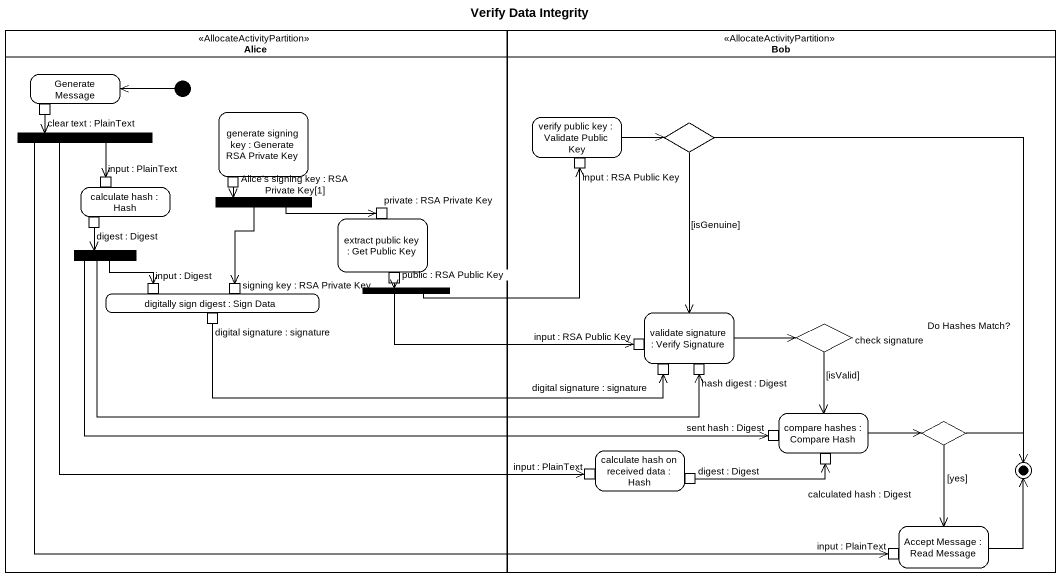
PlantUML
@startuml
title Verify Data Integrity
hide empty description
state Alice <<AllocateActivityPartition>> {
  state "Generate Message" as Generate_Message {
    state "clear text : PlainText" as clear_text_PlainText <<outputPin>>
  }
  state fork1 <<fork>>
  state "generate signing key : Generate RSA Private Key" as generate_signing_key {
    state "Alice's signing key : RSA Private Key[1]" as Alice_s_signing_key_RSA <<outputPin>>
  }
  state "calculate hash : Hash" as calculate_hash {
    state "input : PlainText" as input_PlainText <<inputPin>>
    state "digest : Digest" as digest_Digest <<outputPin>>
  }
  state fork2 <<fork>>
  state "extract public key : Get Public Key" as extract_public_key {
    state "private : RSA Private Key" as private_RSA_Private_Key <<inputPin>>
    state "public : RSA Public Key" as public_RSA_Public_Key <<outputPin>>
  }
  state fork3 <<fork>>
  state "digitally sign digest : Sign Data" as digitally_sign_digest {
    state "input : Digest" as input_Digest <<inputPin>>
    state "signing key : RSA Private Key" as signing_key_RSA_Private_Key <<inputPin>>
    state "digital signature : signature" as digital_signature_signature <<outputPin>>
  }
  state fork4 <<fork>>
  [*] -left-> Generate_Message
}
state Bob <<AllocateActivityPartition>> {
  state "verify public key : Validate Public Key" as verify_public_key {
    state "input : RSA Public Key" as input_RSA_Public_Key <<inputPin>>
  }
  state choice1 <<choice>>
  state "validate signature : Verify Signature" as validate_signature {
    state "input : RSA Public Key" as input_RSA_Public_Key_2 <<inputPin>>
    state "digital signature : signature" as digital_signature_signature_2 <<inputPin>>
    state "hash digest : Digest" as hash_digest_Digest <<inputPin>>
  }
  state "check signature" as check_signature <<choice>>
  state "compare hashes : Compare Hash" as compare_hashes {
    state "sent hash : Digest" as sent_hash_Digest <<inputPin>>
    state "calculated hash : Digest" as calculated_hash_Digest <<inputPin>>
  }
  state "Do Hashes Match?" as Do_Hashes_Match <<choice>>
  state "calculate hash on received data : Hash" as calculate_hash_on_received {
    state "input : PlainText" as input_PlainText_2 <<inputPin>>
    state "digest : Digest" as digest_Digest_2 <<outputPin>>
  }
  state "Accept Message : Read Message" as Accept_Message {
    state "input : PlainText" as input_PlainText_3 <<inputPin>>
  }
  choice1 --> [*]
  Do_Hashes_Match -right-> [*]
  Accept_Message -up-> [*]
}
clear_text_PlainText --> fork1
fork1 --> input_PlainText
fork1 --> input_PlainText_2
fork1 -right-> input_PlainText_3
verify_public_key -right-> choice1
choice1 --> validate_signature : [isGenuine]
Alice_s_signing_key_RSA --> fork2
digest_Digest --> fork3
fork2 -right-> private_RSA_Private_Key
fork2 --> signing_key_RSA_Private_Key
fork3 --> input_Digest
fork3 -right-> hash_digest_Digest
fork3 -right-> sent_hash_Digest
fork4 -up-> input_RSA_Public_Key
fork4 -right-> input_RSA_Public_Key_2
public_RSA_Public_Key --> fork4
digital_signature_signature -right-> digital_signature_signature_2
validate_signature -right-> check_signature
check_signature --> compare_hashes : [isValid]
compare_hashes -right-> Do_Hashes_Match
Do_Hashes_Match --> Accept_Message : [yes]
digest_Digest_2 -right-> calculated_hash_Digest
@enduml
